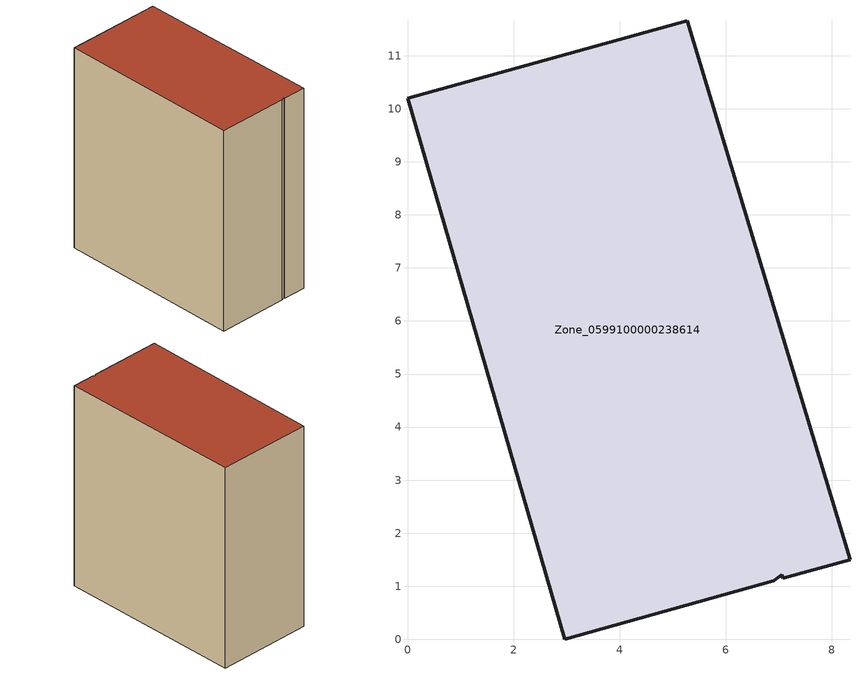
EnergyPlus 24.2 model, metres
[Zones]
Zone_0599100000238614
 floor ground (C_G): 2.96,0 0,10.2 5.27,11.66 8.34,1.5 7.08,1.15 7.05,1.22 6.9,1.1 z0
 wall outside (C_F): 0,10.2 2.96,0 6.9,1.1 7.05,1.22 7.08,1.15 8.34,1.5 5.27,11.66 0,10.2 z0:12.01
 roof outside (C_R): 7.05,1.22 7.08,1.15 8.34,1.5 5.27,11.66 0,10.2 2.96,0 6.9,1.1 z12.01
[BUILDING]
Pand.0599100000238614: North Axis=0; Terrain=City; Loads Convergence Tolerance Value=0.04; Temperature Convergence Tolerance Value=0.4; Solar Distribution=FullExterior; Maximum Number of Warmup Days=25; Minimum Number of Warmup Days=1
[Site:Location]
Rotterdam.The.Hague.AP_ZH_NLD Design_Conditions: Latitude=51.96; Longitude=4.45; Time Zone=1; Elevation=-4.5
[SITE:GROUNDTEMPERATURE:BUILDINGSURFACE]
18, 18, 18, 18, 18, 18, 18, 18, 18, 18, 18, 18
[MATERIAL] Thermal Absorptance=0.9; Solar Absorptance=0.7; Visible Absorptance=0.7
Name | Roughness | Thickness | Conductivity | Density | Specific Heat
G.TI.1946 | MediumSmooth | 0.15 | 1 | 540 | 1210
F.TI.1946 | Rough | 0.3 | 0.857143 | 1920 | 840
R.TI.1946 | MediumRough | 0.2 | 0.1 | 1500 | 1000
[CONSTRUCTION]
C_G: G.TI.1946
C_F: F.TI.1946
C_R: R.TI.1946
[ZONE]
Zone_0599100000238614: Type=1; Multiplier=1; Ceiling Height=Autocalculate; Volume=Autocalculate; Floor Area=autocalculate; Part of Total Floor Area=Yes
[ZONEINFILTRATION:DESIGNFLOWRATE]
Infil_Zone_0599100000238614: Zone or ZoneList or Space or SpaceList=Zone_0599100000238614; Schedule=AlwaysOn; Design Flow Rate Calculation Method=Flow/Area; Flow Rate per Floor Area=0.003; Constant Term Coefficient=1; Temperature Term Coefficient=0; Velocity Term Coefficient=0; Velocity Squared Term Coefficient=0
[HVACTEMPLATE:ZONE:IDEALLOADSAIRSYSTEM]
Zone_0599100000238614: Maximum Heating Supply Air Temperature=50; Minimum Cooling Supply Air Temperature=13; Maximum Heating Supply Air Humidity Ratio=0.0156; Minimum Cooling Supply Air Humidity Ratio=0.0077; Heating Limit=NoLimit; Cooling Limit=NoLimit; Dehumidification Control Type=ConstantSensibleHeatRatio; Cooling Sensible Heat Ratio=0.7; Dehumidification Setpoint=60; Humidification Control Type=None; Humidification Setpoint=30; Outdoor Air Method=None; Outdoor Air Flow Rate per Person=0.00944; Outdoor Air Flow Rate per Zone Floor Area=0; Outdoor Air Flow Rate per Zone=0; Demand Controlled Ventilation Type=None; Outdoor Air Economizer Type=NoEconomizer; Heat Recovery Type=None; Sensible Heat Recovery Effectiveness=0.7; Latent Heat Recovery Effectiveness=0.65
[ZONECONTROL:THERMOSTAT]
ThermostatControl_Zone_0599100000238614: Zone or ZoneList=Zone_0599100000238614; Control Type Schedule=DualSetpointControlType; Control 1=Thermostat_Zone_0599100000238614; Temperature Difference Between Cutout And Setpoint=0
[THERMOSTATSETPOINT:DUALSETPOINT]
Thermostat_Zone_0599100000238614: Heating Setpoint Temperature Schedule=HeatingSetpoint_Zone_0599100000238614; Cooling Setpoint Temperature Schedule=CoolingSetpoint_Zone_0599100000238614
[SCHEDULE:COMPACT]
HeatingSetpoint_Zone_0599100000238614: Through: 12/31, For: AllDays, Until: 24:00, 21
CoolingSetpoint_Zone_0599100000238614: Through: 12/31, For: AllDays, Until: 24:00, 24
DualSetpointControlType: Through: 12/31, For: AllDays, Until: 24:00, 4
AlwaysOn: Through: 12/31, For: AllDays, Until: 24:00, 1
